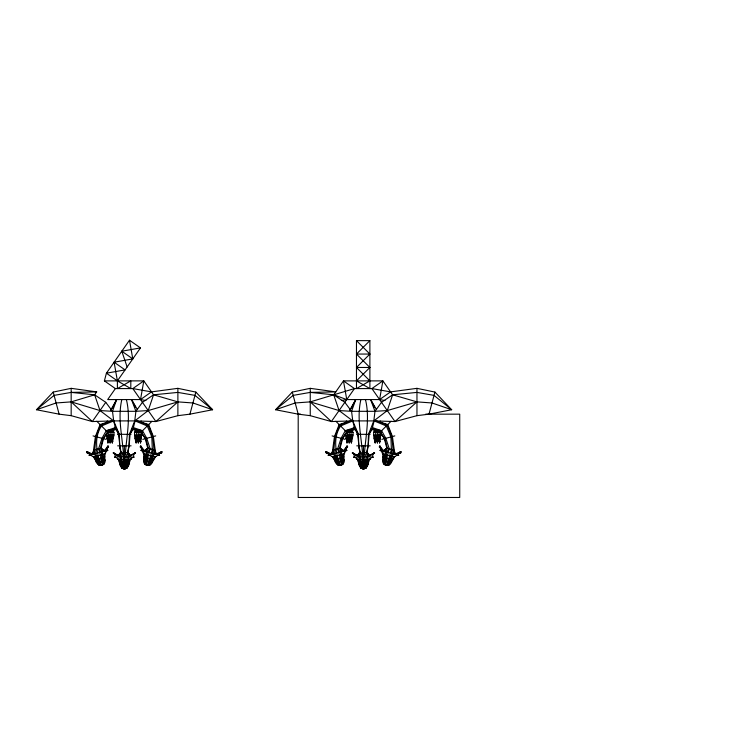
<?xml version="1.0" encoding="UTF-8"?>
<svg xmlns="http://www.w3.org/2000/svg" width="729" height="729" viewBox="0 0 729 729"><rect width="100%" height="100%" fill="white"/><g stroke="black" fill="none" stroke-linecap="round" stroke-linejoin="round"><path stroke-width="1.09" d="M111.71 430.757C113.059 434.931 109.632 438.812 112.321 442.95L113.961 435.04L113.97 432.315L112.53 430.866M350.786 430.757C352.134 434.931 348.708 438.812 351.396 442.95L353.036 435.04L353.046 432.315L351.606 430.866M131.539 430.292L133.042 428.953L141.098 432.142L145.745 438.566L148.324 448.28L146.21 451.606L146.11 460.928L145.171 463.835L146.31 464.993L148.315 465.275L154.329 453.784L152.844 436.662L148.215 425.025L137.417 420.906L111.337 420.906L100.547 425.025L95.918 436.662L94.433 453.784L97.704 460.664L99.007 461.904L99.654 464.892L100.447 465.275L103.09 464.564L104.11 457.247M370.614 430.292L372.118 428.953L380.173 432.142L384.821 438.566L387.4 448.28L385.286 451.606L385.185 460.928L384.247 463.835L385.386 464.993L387.391 465.275L393.405 453.784L391.92 436.662L387.281 425.025L376.492 420.906L350.412 420.906L339.623 425.025L334.994 436.662L333.508 453.784L336.78 460.664L338.083 461.904L338.73 464.892L339.523 465.275L342.165 464.564L343.186 457.247M118.298 459.042L119.137 461.913L121.479 462.241L122.499 465.12L122.344 467.963L123.739 468.829L125.743 468.574L126.418 467.963L126.263 465.12L127.21 463.917L128.586 456.7L127.402 452.764L129.079 445.838L130.081 434.32L133.042 428.953L135.075 420.906L147.258 425.973L151.832 436.935L152.306 449.346L153.099 453.456L148.233 464.655L146.93 465.166L144.351 463.617L143.504 460.227L143.859 458.741L152.798 461.129L153.227 459.552M357.374 459.042L358.212 461.913L360.554 462.241L361.575 465.12L361.42 467.963L362.814 468.829L365.493 467.963L365.338 465.12L366.049 463.279L366.468 463.644L365.703 465.075L365.903 463.762L367.853 463.425L368.081 461.466M95.535 459.552L95.964 461.129L104.903 458.741L105.258 460.227L104.411 463.617L101.832 465.166L100.529 464.655C96.884 452.007 93.522 438.011 101.495 425.973L113.688 420.906L112.494 411.311L116.658 399.574L110.571 410.336M95.909 459.452L100.447 465.275L103.09 464.564L103.582 463.835L102.652 460.928L102.552 451.606L100.438 448.28L103.008 438.566L107.664 432.142L115.72 428.953L117.223 430.292M334.611 459.552L335.039 461.129L343.979 458.741L344.334 460.227L343.487 463.617L340.908 465.166L339.605 464.655C335.96 452.007 332.597 438.011 340.571 425.973L352.763 420.906L351.569 411.311L355.734 399.574L349.638 410.336M334.976 459.452L339.523 465.275L342.165 464.564L342.657 463.835L341.728 460.928L341.628 451.606L339.514 448.28L342.083 438.566L346.74 432.142L354.786 428.953L356.29 430.292M136.359 435.04L137.216 438.521L136.123 442.95L136.733 430.757M375.435 435.04L376.292 438.521L375.189 442.95L375.809 430.757M104.32 460.482L105.113 453.912L104.256 454.149M343.395 460.482L344.188 453.912L343.332 454.149M120.13 462.022L123.01 468.574L125.023 468.774L127.274 467.79L128.222 466.287L128.969 464.646L129.006 461.466M359.206 462.022L362.085 468.574L364.09 468.774L366.35 467.79L368.045 464.646L368.081 463.052M137.252 409.352L131.548 399.574L135.904 411.311L134.747 420.906L129.407 434.32L129.079 445.838L127.994 452.344L130.072 456.062L135.384 452.727A3.034 2.469 -54.7 0 0 134.081 457.265L120.176 456.7L114.672 457.265A3.034 2.469 54.7 0 0 113.378 452.727L120.176 456.7L122.736 468.036L124.377 468.829L125.743 468.574L128.632 462.022M376.319 409.352L370.624 399.574L374.979 411.311L373.822 420.906L368.482 434.32L368.154 445.838L367.07 452.344L369.147 456.062L374.46 452.727A3.034 2.469 -54.7 0 0 373.157 457.265L367.662 456.7L353.747 457.265A3.034 2.469 54.7 0 0 352.453 452.727L359.251 456.7L361.812 468.036L363.452 468.829L364.819 468.574L367.698 462.022M120.112 458.423L121.36 452.764C118.317 444.271 120.795 434.52 114.745 427.167M359.178 458.423L360.436 452.764C357.392 444.271 359.871 434.52 353.82 427.167M135.904 430.866L134.464 432.315L135.02 438.521L137.216 438.521L138.319 442.95L140.232 432.315M374.979 430.866L373.54 432.315L374.086 438.521L376.292 438.521L377.394 442.95L379.308 432.315M140.114 435.04L140.524 435.96L139.421 437.063L139.421 438.521L140.524 442.95L142.164 432.315L140.46 430.866M151.058 460.664L149.746 461.904L149.108 464.892L148.315 465.275L145.672 464.564L145.9 454.522L143.112 452.9A2.324 1.841 40.1 0 0 141.134 450.467M379.189 435.04L379.599 435.96L378.497 437.063L378.497 438.521L379.599 442.95L381.24 432.315L379.536 430.866M390.133 460.664L388.821 461.904L388.183 464.892L387.391 465.275L384.748 464.564L384.976 454.522L382.187 452.9A2.324 1.841 40.1 0 0 380.21 450.467M123.092 465.12L122.235 465.321L125.67 465.43L125.78 463.917M362.167 465.12L361.311 465.321L364.746 465.43L364.855 463.917M145.964 459.306L145.764 460.837L145.554 457.493M385.04 459.306L384.839 460.837L384.63 457.493M125.096 456.755C126.245 437.746 131.065 418.4 126.381 399.574M144.442 460.482L143.695 456.992L143.85 451.971M364.172 456.755C365.311 437.746 370.141 418.4 365.457 399.574M383.518 460.482L382.761 456.992L382.925 451.971M128.969 464.646L126.627 465.075L127.393 463.644L126.974 463.279L126.026 468.036L123.01 468.574L125.743 468.574L123.739 468.774L121.488 467.79L119.793 464.646L119.747 461.466M392.302 459.552L391.874 461.129L382.935 458.741L382.57 460.227L383.418 463.617L386.006 465.166L387.299 464.655L392.166 453.456L391.382 449.346L390.908 436.935L386.334 425.973L374.15 420.906L372.118 428.953L369.156 434.32L368.154 445.838L366.477 452.764L367.662 456.7L366.286 463.917L365.101 468.036L362.085 468.574L364.819 468.574L362.814 468.774L360.563 467.79L358.868 464.646L358.823 461.466M152.798 461.129L152.361 462.605L149.937 465.111L146.31 464.993L147.44 451.934L150.174 448.772L146.766 438.293L142.519 430.721L133.416 427.613M391.874 461.129L391.437 462.605L389.013 465.111L385.386 464.993L386.516 451.934L389.25 448.772L385.832 438.293L381.595 430.721L372.492 427.613M126.627 465.075L126.828 463.762L129.006 463.052M127.311 456.7L125.78 464.045L121.552 463.917L122.499 465.12L119.793 464.646M366.377 456.7L364.855 464.045L360.627 463.917L361.575 465.12L358.868 464.646M150.174 448.772L146.055 464.072M389.25 448.772L385.131 464.072M107.628 450.467A2.324 1.841 -40.1 0 0 105.65 452.9L102.862 454.522L103.208 463.936M346.703 450.467A2.324 1.841 -40.1 0 0 344.726 452.9L341.937 454.522L342.284 463.936M121.825 399.574C117.351 418.482 122.654 437.719 123.666 456.755M360.901 399.574C356.417 418.482 361.73 437.719 362.741 456.755M93.813 453.948L94.597 449.848M96.447 449.346L95.663 453.456L100.529 464.655M332.889 453.948L333.672 449.848M335.522 449.346L334.739 453.456L339.605 464.655M127.393 463.644L127.693 462.122L129.616 461.913L130.464 459.042L129.571 459.161M366.468 463.644L366.769 462.122L368.692 461.913L369.539 459.042L368.646 459.161M103.208 457.493L102.999 460.837L102.798 459.306M342.284 457.493L342.074 460.837L341.874 459.306M112.047 432.315L112.494 430.219M351.123 432.315L351.569 430.219M106.334 433.217L107.91 442.95L109.013 438.521L108.202 432.315L113.97 432.315L112.293 430.866M108.32 435.04L107.91 435.96L109.013 437.063L110.115 442.95L111.218 438.521L113.423 438.521L106.917 438.521L111.218 438.521M345.409 433.217L346.986 442.95L348.088 438.521L347.277 432.315L353.046 432.315L351.369 430.866M347.396 435.04L346.986 435.96L348.088 437.063L349.191 442.95L350.294 438.521L352.499 438.521L345.993 438.521L350.294 438.521M113.378 452.727L118.69 456.062L120.759 452.344L119.684 445.838L119.346 434.32L113.688 420.906L92.301 421.553L71.169 415.667L59.122 414.163L36.45 409.734L56.124 402.973L71.169 401.879L99.991 410.564L112.494 411.311L135.904 411.311L142.437 402.317L153.555 394.808L177.885 392.402L194.962 395.382L212.604 409.734L192.93 402.973L177.885 401.879L148.215 410.564L134.747 420.906L155.906 421.553L177.885 415.667L189.932 414.163L212.604 409.734L195.846 392.084L177.885 388.338L151.514 391.883L132.824 388.584L115.382 388.584L104.393 380.884L106.407 373.193L129.489 340.224L140.478 347.915L117.396 380.884L117.396 388.584L130.81 380.884L130.81 388.584L117.396 380.884L106.407 373.193L125.087 369.895L114.098 362.204L117.396 380.884M147.54 465.33L149.937 465.111L144.351 463.617L146.31 464.993M189.932 414.163L195.846 392.084M386.616 465.33L389.013 465.111L383.418 463.617L385.386 464.993M429.007 414.163L451.679 409.734L432.005 402.973L416.961 401.879L387.29 410.564L373.822 420.906L394.981 421.553L416.961 415.667L429.007 414.163L434.921 392.084L416.961 388.338L390.589 391.883L371.899 388.584L354.458 388.584L310.244 401.879L295.199 402.973L275.526 409.734L298.197 414.163L310.244 415.667L331.367 421.553L352.763 420.906L358.422 434.32L358.759 445.838L359.834 452.344L357.766 456.062L352.453 452.727M102.652 460.928L103.163 459.206M341.728 460.928L342.238 459.206M127.566 461.329L128.687 459.279M366.641 461.329L367.762 459.279M122.235 465.321L123.092 465.321L123.256 468.091L123.666 456.7L125.096 456.7L125.506 468.091L125.67 465.321L126.518 465.321L125.67 465.43M361.311 465.321L362.167 465.321L362.331 468.091L362.741 456.7L364.172 456.7L364.582 468.091L364.746 465.321L365.594 465.321L364.746 465.12M95.964 461.129L96.401 462.605L98.825 465.111L102.452 464.993L102.707 464.072L98.588 448.772L101.996 438.293L106.243 430.721L115.346 427.613L119.346 434.32L115.72 428.953L113.688 420.906L99.991 410.564L94.642 394.808L96.693 391.883L71.169 388.338L53.208 392.084L36.45 409.734L54.092 395.382L71.169 392.402L96.693 391.883M335.039 461.129L335.477 462.605L337.901 465.111L341.527 464.993L341.783 464.072L337.664 448.772L341.072 438.293L345.318 430.721L354.422 427.613L358.422 434.32L354.786 428.953L352.763 420.906L339.067 410.564L310.244 401.879L331.367 421.553L354.458 388.584L343.468 380.884L333.718 394.808L339.067 410.564L351.569 411.311L374.979 411.311L387.29 410.564L392.63 394.808L382.889 380.884L343.468 380.884L346.758 399.574L379.59 399.574L384.985 400.522M104.393 380.884L143.813 380.884L153.555 394.808L148.215 410.564L135.904 411.311M93.02 453.383L94.314 449.921M332.096 453.383L333.39 449.921M152.306 449.346L148.233 464.655M391.382 449.346L387.299 464.655M109.295 421.562L100.073 424.551L95.408 436.525L92.993 454.167L103.992 451.224L108.548 446.886A2.46 0.601 -44.2 0 1 108.074 445.938L103.992 451.224L101.012 448.125L103.518 438.703L107.664 432.142L116.686 429.272M348.371 421.562L339.149 424.551L334.483 436.525L332.069 454.167L343.067 451.224L347.624 446.886A2.46 0.601 -44.2 0 1 347.15 445.938L343.067 451.224L340.088 448.125L342.594 438.703L346.74 432.142L355.761 429.272M92.547 453.511L94.023 449.993L101.012 448.125L104.812 451.005M331.622 453.511L333.098 449.993L340.088 448.125L343.888 451.005M98.652 462.004L97.522 460.71L97.795 460.108L98.069 460.564M337.727 462.004L336.598 460.71L336.871 460.108M123.092 465.43L121.451 456.828L123.274 452.982L127.994 452.344L130.919 455.935L130.382 455.661L135.594 453.046M362.167 465.43L360.527 456.828L362.349 452.982L367.07 452.344L369.995 455.935L369.457 455.661L374.67 453.046M151.559 459.106L150.11 462.004L151.951 459.206M389.186 462.004L391.026 459.206M119.538 456.482L121.36 452.764L123.274 452.982M358.613 456.482L360.436 452.764L362.349 452.982M112.275 408.377L116.658 399.574M351.351 408.377L355.734 399.574M127.994 464.902L129.616 461.913M365.903 463.762L365.338 465.12L367.07 464.902L368.692 461.913M148.734 464.792L152.853 459.452M387.81 464.792L391.929 459.452M389.769 460.564L390.635 459.106M152.088 458.222L153.136 456.463L156.361 456.454A2.324 1.841 -10.1 0 1 159.296 455.333L159.578 455.425A3.034 2.26 -30.1 0 1 161.938 451.634L156.79 453.748M149.5 463.471L153.81 459.707L155.395 457.065L154.803 456.91M391.154 458.222L392.211 456.463L395.437 456.454A2.324 1.841 -10.1 0 1 398.371 455.333L398.654 455.425A3.034 2.26 -30.1 0 1 401.014 451.634L395.865 453.748M388.575 463.471L392.885 459.707L394.471 457.065L393.879 456.91M111.063 430.757L110.125 432.315L110.115 442.95M350.139 430.757L349.2 432.315L349.191 442.95M129.407 434.32L133.042 428.953L142.519 430.721M368.482 434.32L372.118 428.953L381.595 430.721M105.76 402.317L92.301 421.553L71.169 401.879L94.642 394.808L105.76 402.317L112.494 411.311M115.382 388.584L107.682 399.574L140.515 399.574L145.909 400.522M118.909 454.923L121.06 451.953L117.843 455.935L118.371 455.661L116.13 454.932M357.985 454.923L360.135 451.953L356.918 455.935L357.447 455.661L355.205 454.932M374.979 411.311L381.513 402.317L392.63 394.808L416.961 392.402L434.037 395.382L451.679 409.734L434.921 392.084M145.59 451.442L148.324 448.28M384.666 451.442L387.4 448.28M103.035 457.539L104.201 456.272A3.855 3.034 71.3 0 1 105.65 452.9M342.111 457.539L343.277 456.272A3.855 3.034 71.3 0 1 344.726 452.9M108.548 446.886L107.701 447.834A3.681 0.601 -47 0 0 106.799 449.009M347.624 446.886L346.767 447.834A3.681 0.601 -47 0 0 345.865 449.009M292.283 392.084L275.526 409.734L293.167 395.382L310.244 392.402L335.768 391.883L310.244 388.338L292.283 392.084L298.197 414.163L298.197 497.479L459.726 497.479L459.726 414.163L425.654 414.163M110.024 437.063L109.013 437.063L110.115 435.96L111.218 437.063L112.321 435.96L112.084 435.04M132.077 429.272L141.098 432.142L152.006 421.234M369.885 340.634L369.885 388.584L356.472 380.884L369.885 367.471L356.472 354.057L369.885 340.634L356.472 340.634L356.472 388.584L369.885 380.884L356.472 367.471L369.885 354.057L356.472 340.634M348.098 437.054L349.191 435.96L350.294 437.063L351.396 435.96L351.159 435.04M371.152 429.272L380.173 432.142L391.081 421.234M374.615 437.063L374.086 437.063L375.189 435.96L376.292 437.063L377.394 435.96L377.385 432.315L376.446 430.757M102.452 464.993L104.411 463.617L98.825 465.111L101.213 465.33M341.527 464.993L343.487 463.617L337.901 465.111L340.288 465.33M136.979 430.146L134.464 432.315L142.164 432.315M119.747 463.052L121.934 463.762L122.126 465.075L121.369 463.644L121.789 463.279M376.055 430.146L373.54 432.315L381.24 432.315M358.823 463.052L361.01 463.762L361.201 465.075L360.445 463.644L360.864 463.279M146.611 449.374L148.033 448.198M385.687 449.374L387.108 448.198M143.95 451.005L147.75 448.125L154.739 449.993L156.216 453.511M383.026 451.005L386.826 448.125L393.815 449.993L395.291 453.511M114.672 457.265L114.972 457.229A2.324 2.032 32.5 0 1 117.515 459.124A3.855 2.962 -74.1 0 1 119.793 461.621L121.479 462.241M353.747 457.265L354.048 457.229A2.324 2.032 32.5 0 1 356.59 459.124A3.855 2.962 -74.1 0 1 358.868 461.621L360.554 462.241M145.417 459.152L145.964 458.769M384.493 459.152L385.03 458.769M151.504 391.874L140.515 399.574L143.813 380.884L132.824 388.584L155.906 421.553L177.885 401.879L153.555 394.808M390.58 391.874L379.59 399.574L382.889 380.884L371.899 388.584L394.981 421.553L416.961 401.879L392.63 394.808M119.137 461.913L122.572 466.733L128.222 466.287M358.212 461.913L361.648 466.733L367.298 466.287M135.384 452.727L128.586 456.7L128.65 458.423M374.46 452.727L367.662 456.7L367.726 458.423M121.251 462.414L127.511 462.414L128.969 461.621A3.855 2.962 74.1 0 1 131.238 459.124A2.324 2.032 -32.5 0 1 133.781 457.229M360.317 462.414L366.587 462.414L368.045 461.621A3.855 2.962 74.1 0 1 370.314 459.124A2.324 2.032 -32.5 0 1 372.856 457.229L373.157 457.265M141.517 438.521L137.216 438.521M380.593 438.521L376.292 438.521L376.82 438.521M91.963 453.748L86.815 451.634A3.034 2.26 30.1 0 1 89.175 455.425L89.467 455.333A2.324 1.841 10.1 0 1 92.401 456.454A3.855 3.034 78.7 0 1 95.335 458.65L96.984 459.161M331.039 453.748L325.89 451.634A3.034 2.26 30.1 0 1 328.25 455.425L328.542 455.333A2.324 1.841 10.1 0 1 331.467 456.454A3.855 3.034 78.7 0 1 334.411 458.65L336.06 459.161M89.175 455.425L94.433 453.784M328.25 455.425L333.508 453.784M151.778 459.161L153.427 458.65A3.855 3.034 -78.7 0 1 156.361 456.454M390.853 459.161L392.494 458.65A3.855 3.034 -78.7 0 1 395.437 456.454M161.938 451.634A2.46 0.601 -14.2 0 0 161.884 452.691L160.672 453.092A3.681 0.601 -17 0 0 159.296 453.657M401.014 451.634A2.46 0.601 -14.2 0 0 400.959 452.691L399.738 453.092A3.681 0.601 -17 0 0 398.371 453.657M125.771 468.237L127.274 467.79L125.506 467.79M364.846 468.237L366.35 467.79L364.582 467.79M348.398 421.471L346.384 422.036L346.384 420.979M142.756 439.368L155.714 435.896M95.08 456.609L93.367 457.065L97.34 462.35L99.262 463.471M92.401 456.454L95.627 456.463L102.862 454.522M94.943 459.707L105.067 456.992M96.401 462.605L105.258 460.227M97.522 463.936L104.949 461.949M381.832 439.368L394.79 435.896M334.155 456.609L332.442 457.065L336.415 462.35L338.338 463.471M331.476 456.454L334.702 456.463L341.937 454.522M334.019 459.707L344.143 456.992M335.477 462.605L344.334 460.227M336.598 463.936L344.024 461.949M367.07 464.902L368.045 464.646M156.781 453.921L161.884 452.691M395.856 453.921L400.959 452.691M102.552 451.606L107.928 450.404A3.034 2.26 -60.1 0 1 108.074 445.938M341.628 451.606L346.995 450.404A3.034 2.26 -60.1 0 1 347.15 445.938M127.274 467.79L121.488 467.79L123.256 467.79M366.35 467.79L360.563 467.79L362.331 467.79M349.592 441.337L348.79 441.337M351.797 441.337L350.995 441.337M106.243 430.721L115.72 428.953M345.318 430.721L354.786 428.953M127.138 366.969L121.798 351.214L140.478 347.915M114.098 362.204L132.787 358.905L129.489 340.224M341.363 400.522L346.749 399.574L333.718 394.808L310.244 392.402M114.562 429.436L116.649 429.117M353.638 429.436L355.725 429.117M131.238 459.124L126.846 459.744L117.524 459.124M370.314 459.124L365.922 459.744L356.59 459.124M364.746 465.43L365.594 465.321M125.78 464.045L127.21 463.917M364.855 464.045L366.286 463.917M356.472 354.057L369.885 354.057M356.472 367.471L369.885 367.471M298.197 414.163L300.457 414.163M117.642 434.32L131.056 434.32M356.709 434.32L370.132 434.32M106.443 435.04L113.961 435.04M134.473 435.04L142 435.04M345.519 435.04L353.036 435.04M373.549 435.04L381.076 435.04M107.91 437.063L106.917 437.063L107.91 435.96L107.91 442.95M111.218 437.063L112.22 437.063M135.539 437.063L135.02 437.063L136.123 435.96L137.216 437.063L138.319 435.96L138.31 432.315L137.371 430.757M136.214 437.063L137.745 437.063M138.419 437.063L139.421 437.063L138.319 435.96L138.319 442.95M351.296 437.063L345.993 437.063L346.986 435.96L346.986 442.95M376.292 437.063L376.82 437.063M377.494 437.063L378.497 437.063L377.394 435.96L377.394 442.95M135.539 438.521L135.02 438.521L136.123 442.95M136.214 438.521L137.745 438.521M138.419 438.521L139.84 438.521M374.615 438.521L374.086 438.521L375.189 442.95M377.494 438.521L378.916 438.521M117.67 445.838L131.092 445.838M356.745 445.838L370.159 445.838M123.092 466.578L120.54 466.287M125.67 466.578L126.427 466.578M362.167 466.578L359.607 466.287M364.746 466.578L365.502 466.578M122.572 466.733L126.19 466.733M361.648 466.733L365.265 466.733M122.344 467.963L123.666 467.963M125.506 467.963L126.418 467.963M361.42 467.963L362.741 467.963M364.582 467.963L365.493 467.963M71.169 392.402L94.642 394.808M371.189 429.117L373.266 429.436M132.113 429.117L134.191 429.436M385.286 451.606L379.909 450.404A3.034 2.26 60.1 0 0 379.763 445.938L383.846 451.224L394.836 454.167L392.421 436.525L387.764 424.551L378.542 421.562M146.21 451.606L140.834 450.404A3.034 2.26 60.1 0 0 140.688 445.938L144.77 451.224L154.94 453.948L154.156 449.848M325.89 451.634A2.46 0.601 14.2 0 1 325.954 452.691L327.995 453.183M86.815 451.634A2.46 0.601 14.2 0 1 86.879 452.691L88.92 453.183M332.114 435.896L345.081 439.368M382.716 453.912L383.572 454.149M384.976 454.522L392.211 456.463M382.761 456.992L392.885 459.707M382.57 460.227L391.437 462.605M382.88 461.949L390.307 463.936M93.048 435.896L106.006 439.368M143.649 453.912L144.506 454.149M145.9 454.522L153.136 456.463M143.695 456.992L153.81 459.707M143.504 460.227L152.361 462.605M143.804 461.949L151.231 463.936M360.563 467.79L362.067 468.237M121.488 467.79L122.991 468.237M325.954 452.691L327.166 453.092A3.681 0.601 17 0 1 328.533 453.657M86.879 452.691L88.091 453.092A3.681 0.601 17 0 1 89.157 453.511M393.405 453.784L398.654 455.425M154.329 453.784L159.578 455.425M139.467 421.562L148.689 424.551L153.345 436.525L155.76 454.167M359.151 459.279L360.272 461.329M352.235 453.046L354.704 454.595M113.159 453.046L115.629 454.595M333.718 394.808L344.835 402.317L351.569 411.311M359.834 452.344L360.436 452.764M121.798 351.214L132.787 358.905M120.759 452.344L121.36 452.764M341.874 458.769L342.411 459.152M102.798 458.769L103.336 459.152M339.796 448.198L343.368 451.142M100.73 448.198L104.293 451.142M379.763 445.938A2.46 0.601 44.2 0 1 379.29 446.886L383.846 451.224L386.826 448.125L384.32 438.703L380.173 432.142M140.688 445.938A2.46 0.601 44.2 0 1 140.214 446.886L144.77 451.224L147.75 448.125L145.244 438.703L141.098 432.142M335.832 421.234L338.994 424.396M339.149 424.551L346.74 432.142M96.757 421.234L99.919 424.396M100.073 424.551L107.664 432.142M352.499 437.063L351.396 435.96L351.396 442.95M113.423 437.063L112.321 435.96L112.321 442.95M379.29 446.886L380.137 447.834A3.681 0.601 47 0 1 380.848 448.736M140.214 446.886L141.062 447.834A3.681 0.601 47 0 1 141.772 448.736M384.803 457.539L383.636 456.272A3.855 3.034 -71.3 0 0 382.187 452.9M145.727 457.539L144.561 456.272A3.855 3.034 -71.3 0 0 143.112 452.9M380.593 437.063L379.599 435.96L379.599 442.95M141.517 437.063L140.524 435.96L140.524 442.95M339.514 448.28L342.247 451.442M337.664 448.772L340.397 451.934L341.783 464.072M100.438 448.28L103.172 451.442M98.588 448.772L101.322 451.934L102.707 464.072M336.78 460.664L339.103 464.792M97.704 460.664L100.028 464.792M367.316 452.691L368.92 454.923M127.703 451.953L129.844 454.923M334.702 456.463L335.75 458.222M95.627 456.463L96.675 458.222M336.279 459.106L337.144 460.564M370.624 399.574L374.642 407.402M131.548 399.574L135.576 407.402M366.477 452.764L368.3 456.482M127.402 452.764L129.224 456.482M335.887 459.206L336.598 460.71M96.811 459.206L97.522 460.71M364.564 452.982L366.377 456.828M125.488 452.982L127.311 456.828M390.042 460.108L390.307 460.71M150.967 460.108L151.231 460.71M393.523 449.921L394.498 452.518M154.448 449.921L155.423 452.518M120.631 459.516L121.196 461.329M384.675 459.206L385.185 460.928M145.6 459.206L146.11 460.928M53.208 392.084L59.122 414.163M358.759 445.838L359.679 449.911M119.684 445.838L120.604 449.911M375.016 430.219L375.462 432.315M135.94 430.219L136.387 432.315M360.144 462.122L360.445 463.644M121.069 462.122L121.369 463.644M393.232 449.848L394.015 453.948M383.727 457.247L384.63 463.936M144.652 457.247L145.554 463.936M416.961 388.338L416.961 415.667M380.21 420.979L380.21 422.036M363.452 445.838L363.452 463.999M310.244 388.338L310.244 415.667M177.885 388.338L177.885 415.667M141.134 420.979L141.134 422.036M124.377 445.838L124.377 463.999M107.309 420.979L107.309 422.036M71.169 388.338L71.169 415.667M89.722 453.793A3.681 0.601 17 0 1 89.949 453.921M328.797 453.793A3.681 0.601 17 0 1 329.207 454.039M140.888 441.337L140.123 441.337L140.888 441.337M379.964 441.337L379.198 441.337L379.964 441.337M108.311 441.337L107.555 441.337L108.311 441.337M110.516 441.337L109.715 441.337L110.516 441.337M112.722 441.337L111.92 441.337L112.722 441.337M136.523 441.337L135.722 441.337L136.523 441.337M138.72 441.337L137.918 441.337L138.72 441.337M347.387 441.337L346.63 441.337L347.387 441.337M375.59 441.337L374.788 441.337L375.59 441.337M377.795 441.337L376.993 441.337L377.795 441.337"/></g></svg>
